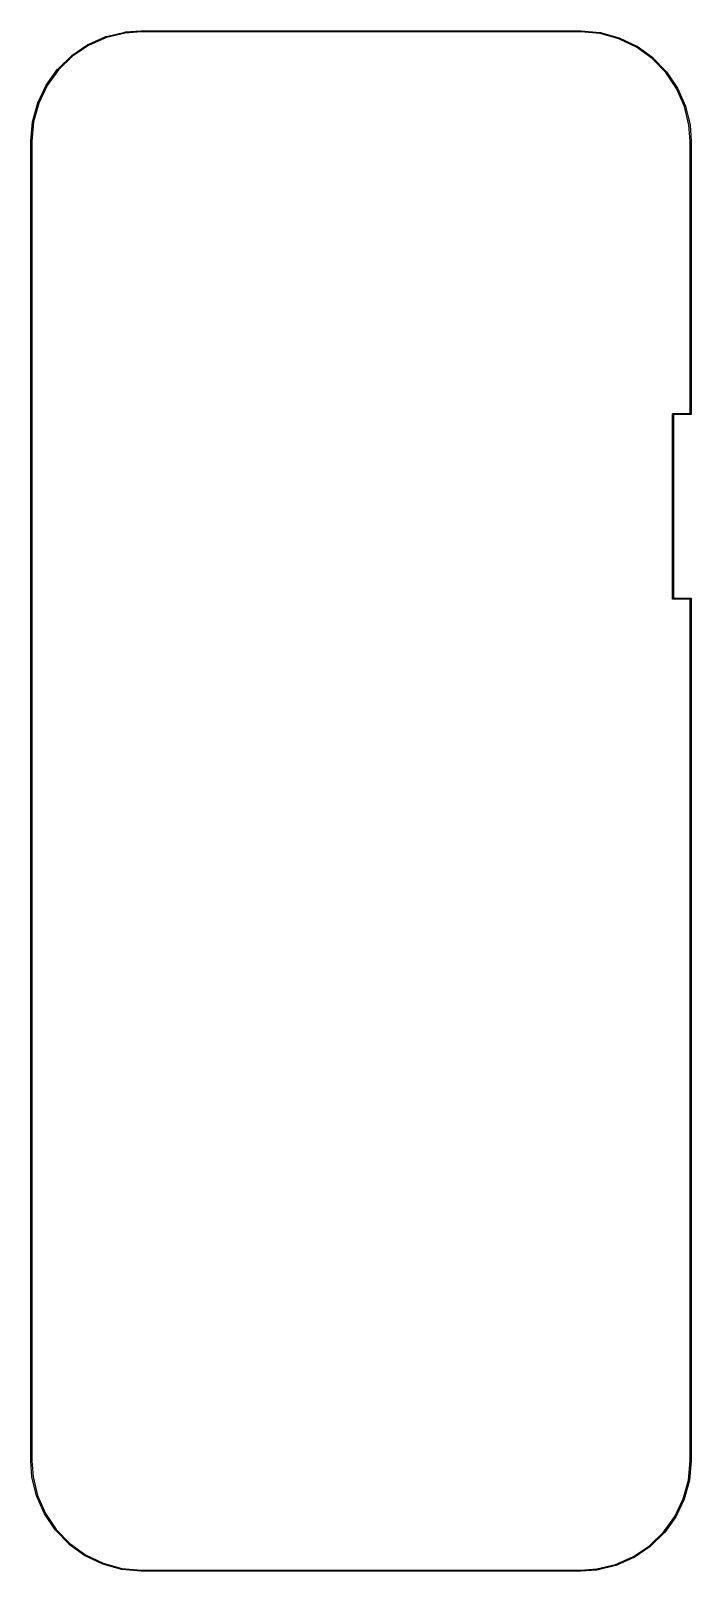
# Model space of a CAD drawing. Extents: x 100 to 130, y -165 to -95.
import ezdxf

# ---------------------------------------------------------------- set-up
doc = ezdxf.new("R2010")
doc.units = 0
doc.layers.add('BLACK', color=7, linetype='CONTINUOUS')

msp = doc.modelspace()

# ---------------------------------------------------------------- linework, layer by layer
at = {"layer": 'BLACK', "linetype": 'CONTINUOUS'}
for p, q in [((102.581, -95.5956), (103.395, -95.2383)), ((103.395, -95.2383), (103.398, -95.2373)), ((103.395, -95.2383), (103.395, -95.2383)), ((103.395, -95.2383), (103.395, -95.2383)), ((103.398, -95.2373), (103.399, -95.2371)), ((103.399, -95.2368), (104.264, -95.0293)), ((103.399, -95.2371), (103.399, -95.2368)), ((104.273, -95.0784), (103.413, -95.2849)), ((104.264, -95.0293), (104.267, -95.0288)), ((104.267, -95.0288), (104.268, -95.0287)), ((104.267, -95.0288), (104.267, -95.0288)), ((104.268, -95.0287), (104.998, -94.9751)), ((105.001, -95.025), (104.273, -95.0784)), ((104.998, -94.9751), (104.999, -94.975)), ((104.999, -94.975), (125.001, -94.975)), ((124.999, -95.025), (105.001, -95.025)), ((125.881, -95.1037), (124.999, -95.025)), ((125.001, -94.975), (125.002, -94.9751)), ((125.002, -94.9751), (125.888, -95.0541)), ((126.734, -95.3371), (125.881, -95.1037)), ((125.888, -95.0541), (125.888, -95.0541)), ((125.888, -95.0541), (125.888, -95.0541)), ((125.888, -95.0541), (125.89, -95.0545)), ((125.89, -95.0545), (125.891, -95.0548)), ((125.891, -95.0548), (125.892, -95.0549)), ((125.892, -95.0549), (126.749, -95.2895)), ((101.839, -96.0935), (102.577, -95.5977)), ((102.603, -95.6405), (101.869, -96.1338)), ((102.577, -95.5977), (102.58, -95.5963)), ((102.58, -95.596), (102.581, -95.5956)), ((102.58, -95.5963), (102.58, -95.596)), ((103.413, -95.2849), (102.603, -95.6405)), ((127.532, -95.7179), (126.734, -95.3371)), ((126.749, -95.2895), (126.749, -95.2895)), ((126.749, -95.2895), (126.749, -95.2895)), ((126.749, -95.2895), (126.752, -95.2904)), ((126.752, -95.2904), (126.753, -95.2907)), ((126.753, -95.2907), (126.754, -95.291)), ((126.754, -95.291), (127.556, -95.6737)), ((128.251, -96.234), (127.532, -95.7179)), ((127.556, -95.6737), (127.558, -95.6751)), ((127.558, -95.6751), (127.559, -95.6756)), ((127.559, -95.6756), (127.56, -95.676)), ((127.56, -95.676), (128.282, -96.1947)), ((101.198, -96.7149), (101.836, -96.0963)), ((101.869, -96.1338), (101.234, -96.7493)), ((101.836, -96.0963), (101.838, -96.0944)), ((101.838, -96.0944), (101.839, -96.094)), ((101.839, -96.094), (101.839, -96.0935)), ((128.866, -96.8692), (128.251, -96.234)), ((128.282, -96.1947), (128.282, -96.1947)), ((128.282, -96.1947), (128.282, -96.1947)), ((128.282, -96.1947), (128.284, -96.1965)), ((128.284, -96.1965), (128.284, -96.1971)), ((128.284, -96.1971), (128.285, -96.1976)), ((128.285, -96.1976), (128.904, -96.836)), ((100.676, -97.4402), (101.195, -96.7183)), ((101.234, -96.7493), (100.718, -97.4676)), ((101.195, -96.7183), (101.197, -96.7161)), ((101.195, -96.7183), (101.195, -96.7183)), ((101.195, -96.7183), (101.195, -96.7183)), ((101.197, -96.7155), (101.198, -96.7149)), ((101.197, -96.7161), (101.197, -96.7155)), ((129.36, -97.6033), (128.866, -96.8692)), ((128.904, -96.836), (128.906, -96.8382)), ((128.906, -96.8382), (128.906, -96.8388)), ((128.906, -96.8388), (128.906, -96.8395)), ((128.906, -96.8395), (129.402, -97.5773)), ((100.291, -98.2464), (100.674, -97.444)), ((100.718, -97.4676), (100.337, -98.2659)), ((100.674, -97.444), (100.675, -97.4415)), ((100.675, -97.4415), (100.676, -97.4409)), ((100.676, -97.4409), (100.676, -97.4402)), ((129.715, -98.4132), (129.36, -97.6033)), ((129.402, -97.5773), (129.404, -97.5798)), ((129.404, -97.5798), (129.404, -97.5805)), ((129.404, -97.5805), (129.404, -97.5812)), ((129.404, -97.5812), (129.762, -98.3951)), ((100.055, -99.108), (100.289, -98.2505)), ((100.337, -98.2659), (100.104, -99.119)), ((100.289, -98.2505), (100.29, -98.2478)), ((100.29, -98.2478), (100.291, -98.2471)), ((100.291, -98.2471), (100.291, -98.2464)), ((129.922, -99.2734), (129.715, -98.4132)), ((129.762, -98.3951), (129.762, -98.3952)), ((129.762, -98.3952), (129.762, -98.3952)), ((129.762, -98.3952), (129.763, -98.3979)), ((129.763, -98.3979), (129.763, -98.3986)), ((129.763, -98.3986), (129.763, -98.3994)), ((129.763, -98.3994), (129.971, -99.2637)), ((99.9751, -99.9978), (100.054, -99.1124)), ((100.104, -99.119), (100.025, -100.001)), ((100.054, -99.1124), (100.055, -99.1095)), ((100.055, -99.1088), (100.055, -99.108)), ((100.055, -99.1095), (100.055, -99.1088)), ((129.975, -100.001), (129.922, -99.2734)), ((129.971, -99.2637), (129.971, -99.2666)), ((129.971, -99.2666), (129.971, -99.2672)), ((129.971, -99.2672), (129.971, -99.2678)), ((129.971, -99.2678), (130.025, -99.9979)), ((99.975, -99.9988), (99.9751, -99.9978)), ((99.975, -160.001), (99.975, -99.9988)), ((100.025, -100.001), (100.025, -159.999)), ((129.975, -112.375), (129.975, -100.001)), ((130.025, -99.9979), (130.025, -99.9988)), ((130.025, -99.9988), (130.025, -112.399)), ((129.175, -112.395), (129.177, -112.39)), ((129.175, -112.4), (129.175, -112.395)), ((129.175, -112.401), (129.175, -112.4)), ((129.175, -120.799), (129.175, -112.401)), ((129.177, -112.39), (129.179, -112.386)), ((129.179, -112.386), (129.182, -112.382)), ((129.182, -112.382), (129.186, -112.379)), ((129.186, -112.379), (129.19, -112.377)), ((129.19, -112.377), (129.195, -112.375)), ((129.195, -112.375), (129.199, -112.375)), ((129.199, -112.375), (129.2, -112.375)), ((129.2, -112.375), (129.201, -112.375)), ((129.201, -112.375), (129.975, -112.375)), ((129.999, -112.425), (129.225, -112.425)), ((129.225, -112.425), (129.225, -120.775)), ((130, -112.425), (129.999, -112.425)), ((130.001, -112.425), (130, -112.425)), ((130.005, -112.425), (130.001, -112.425)), ((130.001, -112.425), (130.001, -112.425)), ((130.01, -112.423), (130.005, -112.425)), ((130.014, -112.421), (130.01, -112.423)), ((130.018, -112.418), (130.014, -112.421)), ((130.021, -112.414), (130.018, -112.418)), ((130.023, -112.41), (130.021, -112.414)), ((130.025, -112.405), (130.023, -112.41)), ((130.025, -112.399), (130.025, -112.4)), ((130.025, -112.4), (130.025, -112.405)), ((129.175, -120.8), (129.175, -120.799)), ((129.175, -120.805), (129.175, -120.8)), ((129.177, -120.81), (129.175, -120.805)), ((129.179, -120.814), (129.177, -120.81)), ((129.182, -120.818), (129.179, -120.814)), ((129.186, -120.821), (129.182, -120.818)), ((129.19, -120.823), (129.186, -120.821)), ((129.195, -120.825), (129.19, -120.823)), ((129.199, -120.825), (129.195, -120.825)), ((129.2, -120.825), (129.199, -120.825)), ((129.199, -120.825), (129.199, -120.825)), ((129.201, -120.825), (129.2, -120.825)), ((129.975, -120.825), (129.201, -120.825)), ((129.225, -120.775), (129.999, -120.775)), ((129.975, -159.999), (129.975, -120.825)), ((129.999, -120.775), (130, -120.775)), ((130, -120.775), (130.001, -120.775)), ((130.001, -120.775), (130.001, -120.775)), ((130.001, -120.775), (130.005, -120.775)), ((130.005, -120.775), (130.01, -120.777)), ((130.01, -120.777), (130.014, -120.779)), ((130.014, -120.779), (130.018, -120.782)), ((130.018, -120.782), (130.021, -120.786)), ((130.021, -120.786), (130.023, -120.79)), ((130.023, -120.79), (130.025, -120.795)), ((130.025, -120.795), (130.025, -120.8)), ((130.025, -120.8), (130.025, -120.801)), ((130.025, -120.801), (130.025, -160.001)), ((99.9751, -160.002), (99.975, -160.001)), ((100.029, -160.732), (99.9751, -160.002)), ((100.025, -159.999), (100.078, -160.727)), ((129.896, -160.881), (129.975, -159.999)), ((130.025, -160.002), (129.946, -160.888)), ((130.025, -160.001), (130.025, -160.002)), ((130.025, -160.002), (130.025, -160.002)), ((100.029, -160.733), (100.029, -160.732)), ((100.029, -160.736), (100.029, -160.733)), ((100.029, -160.733), (100.029, -160.733)), ((100.237, -161.601), (100.029, -160.736)), ((100.078, -160.727), (100.285, -161.587)), ((129.663, -161.734), (129.896, -160.881)), ((129.945, -160.892), (129.711, -161.749)), ((129.946, -160.888), (129.945, -160.89)), ((129.945, -160.89), (129.945, -160.891)), ((129.945, -160.891), (129.945, -160.892)), ((100.237, -161.602), (100.237, -161.601)), ((100.237, -161.601), (100.237, -161.601)), ((100.238, -161.605), (100.237, -161.602)), ((100.596, -162.419), (100.238, -161.605)), ((100.285, -161.587), (100.64, -162.397)), ((129.282, -162.532), (129.663, -161.734)), ((129.709, -161.754), (129.326, -162.556)), ((129.71, -161.752), (129.709, -161.753)), ((129.709, -161.753), (129.709, -161.754)), ((129.711, -161.749), (129.71, -161.752)), ((100.596, -162.42), (100.596, -162.419)), ((100.598, -162.423), (100.596, -162.42)), ((100.596, -162.42), (100.596, -162.42)), ((101.094, -163.161), (100.598, -162.423)), ((100.64, -162.397), (101.134, -163.131)), ((101.094, -163.162), (101.094, -163.161)), ((101.094, -163.161), (101.094, -163.161)), ((101.096, -163.164), (101.094, -163.162)), ((101.715, -163.802), (101.096, -163.164)), ((101.134, -163.131), (101.749, -163.766)), ((128.766, -163.251), (129.282, -162.532)), ((129.324, -162.56), (128.805, -163.282)), ((129.325, -162.558), (129.324, -162.559)), ((129.324, -162.559), (129.324, -162.56)), ((129.326, -162.556), (129.325, -162.558)), ((101.716, -163.803), (101.715, -163.802)), ((101.718, -163.805), (101.716, -163.803)), ((101.716, -163.803), (101.716, -163.803)), ((102.44, -164.324), (101.718, -163.805)), ((101.749, -163.766), (102.468, -164.282)), ((127.397, -164.36), (128.131, -163.866)), ((128.161, -163.906), (127.423, -164.402)), ((128.131, -163.866), (128.766, -163.251)), ((128.162, -163.906), (128.161, -163.906)), ((128.161, -163.906), (128.161, -163.906)), ((128.164, -163.904), (128.162, -163.906)), ((128.802, -163.285), (128.164, -163.904)), ((128.803, -163.284), (128.802, -163.285)), ((128.805, -163.282), (128.803, -163.284)), ((128.803, -163.284), (128.803, -163.284)), ((102.441, -164.324), (102.44, -164.324)), ((102.442, -164.325), (102.441, -164.324)), ((102.444, -164.326), (102.442, -164.325)), ((103.246, -164.709), (102.444, -164.326)), ((102.468, -164.282), (103.266, -164.663)), ((126.587, -164.715), (127.397, -164.36)), ((127.419, -164.404), (126.605, -164.762)), ((127.42, -164.404), (127.419, -164.404)), ((127.423, -164.402), (127.42, -164.404)), ((127.42, -164.404), (127.42, -164.404)), ((127.423, -164.402), (127.423, -164.402)), ((127.423, -164.402), (127.423, -164.402)), ((103.247, -164.709), (103.246, -164.709)), ((103.248, -164.71), (103.247, -164.709)), ((103.251, -164.711), (103.248, -164.71)), ((104.108, -164.945), (103.251, -164.711)), ((103.266, -164.663), (104.119, -164.896)), ((104.109, -164.945), (104.108, -164.945)), ((104.11, -164.945), (104.109, -164.945)), ((104.112, -164.946), (104.11, -164.945)), ((104.998, -165.025), (104.112, -164.946)), ((104.112, -164.946), (104.112, -164.946)), ((104.112, -164.946), (104.112, -164.946)), ((104.119, -164.896), (105.001, -164.975)), ((104.999, -165.025), (104.998, -165.025)), ((104.998, -165.025), (104.998, -165.025)), ((125.001, -165.025), (104.999, -165.025)), ((105.001, -164.975), (124.999, -164.975)), ((124.999, -164.975), (125.727, -164.922)), ((125.002, -165.025), (125.001, -165.025)), ((125.732, -164.971), (125.002, -165.025)), ((125.727, -164.922), (126.587, -164.715)), ((125.733, -164.971), (125.732, -164.971)), ((125.736, -164.971), (125.733, -164.971)), ((125.733, -164.971), (125.733, -164.971)), ((126.601, -164.763), (125.736, -164.971)), ((126.602, -164.763), (126.601, -164.763)), ((126.601, -164.763), (126.601, -164.763)), ((126.605, -164.762), (126.602, -164.763))]:
    msp.add_line(p, q, dxfattribs=at)

doc.saveas('drawing.dxf')
